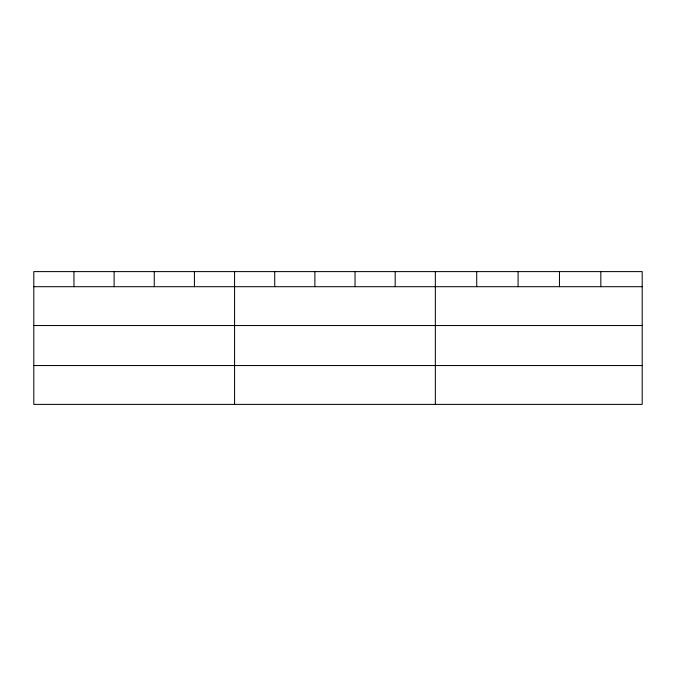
<?xml version="1.0" encoding="UTF-8"?>
<svg xmlns="http://www.w3.org/2000/svg" width="676" height="676" viewBox="0 0 676 676"><rect width="100%" height="100%" fill="white"/><g stroke="black" fill="none" stroke-linecap="round" stroke-linejoin="round"><path stroke-width="1.01" d="M642.2 325.536L642.2 271.608L33.8 271.608L33.8 404.392L642.2 404.392L642.2 325.536L33.8 325.536M33.8 286.7L642.2 286.7M33.8 365.547L642.2 365.547M600.829 271.608L600.829 286.7M559.458 271.608L559.458 286.7M518.086 271.608L518.086 286.7M476.715 271.608L476.715 286.7M435.344 271.608L435.344 404.392M395.19 271.608L395.19 286.7M355.035 271.608L355.035 286.7M314.881 271.608L314.881 286.7M274.726 271.608L274.726 286.7M234.572 271.608L234.572 404.392M194.418 271.608L194.418 286.7M154.263 271.608L154.263 286.7M114.109 271.608L114.109 286.7M73.954 271.608L73.954 286.7"/></g></svg>
